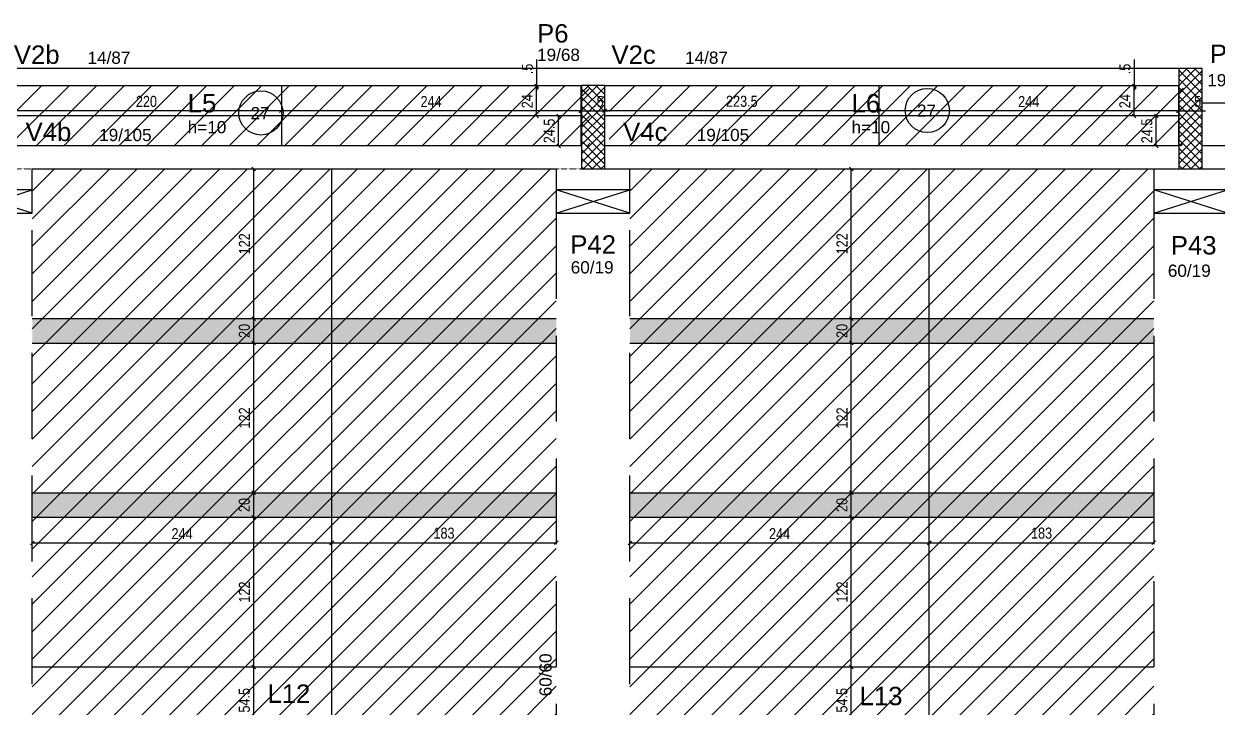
# Model space of a CAD drawing. Extents: x 2113 to 8441, y 350 to 3972.
# Drawn here: x 6062 to 7036, y 2541 to 3099 of the extents above; entities that cross this region are included whole.
import ezdxf

# ---------------------------------------------------------------- set-up
doc = ezdxf.new("R2010")
doc.units = 0
doc.linetypes.add('ESTILO_TQS_0001', pattern=[1, 0.7, -0.3])
doc.linetypes.add('ESTILO_TQS_0002', pattern=[0.4, 0.1, -0.3])
for name, color, linetype in [('1', 1, 'Continuous'), ('2', 2, 'Continuous'), ('3', 3, 'Continuous'), ('4', 4, 'Continuous'), ('8', 8, 'Continuous'), ('COTA', 241, 'Continuous'), ('ES-VIGA', 3, 'Continuous'), ('Painéis', 200, 'Continuous'), ('Pilares', 5, 'Continuous')]:
    doc.layers.add(name, color=color, linetype=linetype)
doc.layers.add('Hachura', color=251, linetype='Continuous', lineweight=9)
doc.layers.add('REAPROVEITAMENTO', color=251, linetype='Continuous', lineweight=9)
doc.styles.add('COTA TECNICA-50', font='techl___.ttf', dxfattribs={"height": 9})
doc.styles.get("Standard").update_dxf_attribs({"font": 'arial.ttf'})
doc.dimstyles.new('COTA PAINEL-50', dxfattribs={"dimtxt": 9, "dimasz": 3, "dimexe": 3, "dimexo": 3, "dimgap": 3, "dimtad": 1, "dimdec": 1, "dimzin": 12, "dimdsep": 46, "dimtxsty": 'COTA TECNICA-50', "dimblk1": 'OBLIQUE', "dimblk2": 'OBLIQUE', "dimsah": 1, "dimcen": 0.9, "dimclrd": 4, "dimclre": 4, "dimclrt": 240, "dimadec": 1, "dimazin": 3, "dimtfac": 1, "dimtdec": 1, "dimtmove": 0, "dimatfit": 3, "dimfxl": 1, "dimtolj": 1, "dimtzin": 12, "dimarcsym": 0})

# ---------------------------------------------------------------- blocks, each defined once
blk = doc.blocks.new('_Oblique')
at = {"color": 0, "linetype": 'ByBlock', "lineweight": -2}
blk.add_line((-0.5, -0.5), (0.5, 0.5), dxfattribs=at)
blk = doc.blocks.new('*D62')
at = {"layer": 'COTA', "color": 4, "lineweight": -2, "transparency": 16777216}
blk.add_line((6985.29, 2999.8), (6985.29, 3024.3), dxfattribs=at)
at = {"layer": 'Defpoints', "color": 0, "transparency": 16777216}
for p in [(6985.29, 3024.3), (6985.29, 3024.3), (6985.29, 2999.8)]:
    blk.add_point(p, dxfattribs=at)
at = {"layer": 'COTA', "color": 4, "lineweight": -2, "transparency": 16777216, "xscale": 3, "yscale": 3, "zscale": 3}
for p, rotation in [((6985.29, 3024.3), 90), ((6985.29, 2999.8), 270)]:
    blk.add_blockref('_Oblique', p, dxfattribs=dict(at, rotation=rotation))
at = {"layer": 'COTA', "color": 240, "transparency": 16777216, "insert": (6977.69, 3012.05), "char_height": 9, "attachment_point": 5, "rotation": 90, "style": 'COTA TECNICA-50'}
blk.add_mtext('\\A1;24.5', dxfattribs=at)
blk = doc.blocks.new('*D63')
at = {"layer": 'COTA', "color": 4, "lineweight": -2, "transparency": 16777216}
blk.add_line((6967.28, 3024.3), (6967.28, 3048.3), dxfattribs=at)
at = {"layer": 'Defpoints', "color": 0, "transparency": 16777216}
for p in [(6967.28, 3048.3), (6967.28, 3048.3), (6967.28, 3024.3)]:
    blk.add_point(p, dxfattribs=at)
at = {"layer": 'COTA', "color": 4, "lineweight": -2, "transparency": 16777216, "xscale": 3, "yscale": 3, "zscale": 3}
for p, rotation in [((6967.28, 3048.3), 90), ((6967.28, 3024.3), 270)]:
    blk.add_blockref('_Oblique', p, dxfattribs=dict(at, rotation=rotation))
at = {"layer": 'COTA', "color": 240, "transparency": 16777216, "insert": (6959.72, 3036.3), "char_height": 9, "attachment_point": 5, "rotation": 90, "style": 'COTA TECNICA-50'}
blk.add_mtext('\\A1;24', dxfattribs=at)
blk = doc.blocks.new('*D64')
at = {"layer": 'COTA', "color": 4, "lineweight": -2, "transparency": 16777216}
for p, q in [((6967.47, 3048.8), (6967.47, 3070.39)), ((6967.47, 3048.3), (6967.47, 3048.8)), ((6967.47, 3048.3), (6967.47, 3045.3))]:
    blk.add_line(p, q, dxfattribs=at)
at = {"layer": 'Defpoints', "color": 0, "transparency": 16777216}
for p in [(6967.47, 3048.8), (6967.47, 3048.8), (6967.47, 3048.3)]:
    blk.add_point(p, dxfattribs=at)
at = {"layer": 'COTA', "color": 4, "lineweight": -2, "transparency": 16777216, "xscale": 3, "yscale": 3, "zscale": 3}
for p, rotation in [((6967.47, 3048.8), 270), ((6967.47, 3048.3), 90)]:
    blk.add_blockref('_Oblique', p, dxfattribs=dict(at, rotation=rotation))
at = {"layer": 'COTA', "color": 240, "transparency": 16777216, "insert": (6959.87, 3062.59), "char_height": 9, "attachment_point": 5, "rotation": 90, "style": 'COTA TECNICA-50'}
blk.add_mtext('\\A1;.5', dxfattribs=at)
blk = doc.blocks.new('*D230')
at = {"layer": 'COTA', "color": 4, "lineweight": -2, "transparency": 16777216}
for p, q in [((7003.35, 3028.49), (7000.35, 3028.49)), ((7003.35, 3028.49), (7003.85, 3028.49)), ((7003.85, 3028.49), (7025.44, 3028.49)), ((7003.35, 3025.7), (7003.35, 3025.49)), ((7003.85, 3025.7), (7003.85, 3025.49))]:
    blk.add_line(p, q, dxfattribs=at)
at = {"layer": 'Defpoints', "color": 0, "transparency": 16777216}
for p in [(7003.35, 3028.7), (7003.85, 3028.7), (7003.85, 3028.49)]:
    blk.add_point(p, dxfattribs=at)
at = {"layer": 'COTA', "color": 4, "lineweight": -2, "transparency": 16777216, "xscale": 3, "yscale": 3, "zscale": 3}
blk.add_blockref('_Oblique', (7003.35, 3028.49), dxfattribs=at)
at = {"layer": 'COTA', "color": 4, "lineweight": -2, "transparency": 16777216, "xscale": 3, "yscale": 3, "zscale": 3, "rotation": 180}
blk.add_blockref('_Oblique', (7003.85, 3028.49), dxfattribs=at)
at = {"layer": 'COTA', "color": 240, "transparency": 16777216, "insert": (7017.65, 3036.09), "char_height": 9, "attachment_point": 5, "style": 'COTA TECNICA-50'}
blk.add_mtext('\\A1;.5', dxfattribs=at)
blk = doc.blocks.new('*D231')
at = {"layer": 'COTA', "color": 4, "lineweight": -2, "transparency": 16777216}
blk.add_line((7003.35, 3028.49), (6759.35, 3028.49), dxfattribs=at)
at = {"layer": 'Defpoints', "color": 0, "transparency": 16777216}
for p in [(6759.35, 3028.49), (6759.35, 3028.49), (7003.35, 3028.49)]:
    blk.add_point(p, dxfattribs=at)
at = {"layer": 'COTA', "color": 4, "lineweight": -2, "transparency": 16777216, "xscale": 3, "yscale": 3, "zscale": 3, "rotation": 180}
blk.add_blockref('_Oblique', (6759.35, 3028.49), dxfattribs=at)
at = {"layer": 'COTA', "color": 4, "lineweight": -2, "transparency": 16777216, "xscale": 3, "yscale": 3, "zscale": 3}
blk.add_blockref('_Oblique', (7003.35, 3028.49), dxfattribs=at)
at = {"layer": 'COTA', "color": 240, "transparency": 16777216, "insert": (6881.35, 3036.05), "char_height": 9, "attachment_point": 5, "style": 'COTA TECNICA-50'}
blk.add_mtext('\\A1;244', dxfattribs=at)
blk = doc.blocks.new('*D65')
at = {"layer": 'COTA', "color": 4, "lineweight": -2, "transparency": 16777216}
blk.add_line((6759.35, 3028.49), (6535.84, 3028.49), dxfattribs=at)
at = {"layer": 'Defpoints', "color": 0, "transparency": 16777216}
for p in [(6535.84, 3028.49), (6535.84, 3028.49), (6759.35, 3028.49)]:
    blk.add_point(p, dxfattribs=at)
at = {"layer": 'COTA', "color": 4, "lineweight": -2, "transparency": 16777216, "xscale": 3, "yscale": 3, "zscale": 3, "rotation": 180}
blk.add_blockref('_Oblique', (6535.84, 3028.49), dxfattribs=at)
at = {"layer": 'COTA', "color": 4, "lineweight": -2, "transparency": 16777216, "xscale": 3, "yscale": 3, "zscale": 3}
blk.add_blockref('_Oblique', (6759.35, 3028.49), dxfattribs=at)
at = {"layer": 'COTA', "color": 240, "transparency": 16777216, "insert": (6647.59, 3036.19), "char_height": 9, "attachment_point": 5, "style": 'COTA TECNICA-50'}
blk.add_mtext('\\A1;223.5', dxfattribs=at)
blk = doc.blocks.new('*D66')
at = {"layer": 'COTA', "color": 4, "lineweight": -2, "transparency": 16777216}
blk.add_line((6498.28, 2999.8), (6498.28, 3024.3), dxfattribs=at)
at = {"layer": 'Defpoints', "color": 0, "transparency": 16777216}
for p in [(6498.28, 3024.3), (6498.28, 3024.3), (6498.28, 2999.8)]:
    blk.add_point(p, dxfattribs=at)
at = {"layer": 'COTA', "color": 4, "lineweight": -2, "transparency": 16777216, "xscale": 3, "yscale": 3, "zscale": 3}
for p, rotation in [((6498.28, 3024.3), 90), ((6498.28, 2999.8), 270)]:
    blk.add_blockref('_Oblique', p, dxfattribs=dict(at, rotation=rotation))
at = {"layer": 'COTA', "color": 240, "transparency": 16777216, "insert": (6490.68, 3012.05), "char_height": 9, "attachment_point": 5, "rotation": 90, "style": 'COTA TECNICA-50'}
blk.add_mtext('\\A1;24.5', dxfattribs=at)
blk = doc.blocks.new('*D67')
at = {"layer": 'COTA', "color": 4, "lineweight": -2, "transparency": 16777216}
blk.add_line((6480.27, 3024.3), (6480.27, 3048.3), dxfattribs=at)
at = {"layer": 'Defpoints', "color": 0, "transparency": 16777216}
for p in [(6480.27, 3048.3), (6480.27, 3048.3), (6480.27, 3024.3)]:
    blk.add_point(p, dxfattribs=at)
at = {"layer": 'COTA', "color": 4, "lineweight": -2, "transparency": 16777216, "xscale": 3, "yscale": 3, "zscale": 3}
for p, rotation in [((6480.27, 3048.3), 90), ((6480.27, 3024.3), 270)]:
    blk.add_blockref('_Oblique', p, dxfattribs=dict(at, rotation=rotation))
at = {"layer": 'COTA', "color": 240, "transparency": 16777216, "insert": (6472.7, 3036.3), "char_height": 9, "attachment_point": 5, "rotation": 90, "style": 'COTA TECNICA-50'}
blk.add_mtext('\\A1;24', dxfattribs=at)
blk = doc.blocks.new('*D68')
at = {"layer": 'COTA', "color": 4, "lineweight": -2, "transparency": 16777216}
for p, q in [((6480.46, 3048.8), (6480.46, 3070.39)), ((6480.46, 3048.3), (6480.46, 3048.8)), ((6480.46, 3048.3), (6480.46, 3045.3))]:
    blk.add_line(p, q, dxfattribs=at)
at = {"layer": 'Defpoints', "color": 0, "transparency": 16777216}
for p in [(6480.46, 3048.8), (6480.46, 3048.8), (6480.46, 3048.3)]:
    blk.add_point(p, dxfattribs=at)
at = {"layer": 'COTA', "color": 4, "lineweight": -2, "transparency": 16777216, "xscale": 3, "yscale": 3, "zscale": 3}
for p, rotation in [((6480.46, 3048.8), 270), ((6480.46, 3048.3), 90)]:
    blk.add_blockref('_Oblique', p, dxfattribs=dict(at, rotation=rotation))
at = {"layer": 'COTA', "color": 240, "transparency": 16777216, "insert": (6472.86, 3062.6), "char_height": 9, "attachment_point": 5, "rotation": 90, "style": 'COTA TECNICA-50'}
blk.add_mtext('\\A1;.5', dxfattribs=at)
blk = doc.blocks.new('*D232')
at = {"layer": 'COTA', "color": 4, "lineweight": -2, "transparency": 16777216}
for p, q in [((6516.34, 3028.49), (6513.34, 3028.49)), ((6516.34, 3028.49), (6516.84, 3028.49)), ((6516.84, 3028.49), (6538.43, 3028.49)), ((6516.34, 3025.7), (6516.34, 3025.49)), ((6516.84, 3025.7), (6516.84, 3025.49))]:
    blk.add_line(p, q, dxfattribs=at)
at = {"layer": 'Defpoints', "color": 0, "transparency": 16777216}
for p in [(6516.34, 3028.7), (6516.84, 3028.7), (6516.84, 3028.49)]:
    blk.add_point(p, dxfattribs=at)
at = {"layer": 'COTA', "color": 4, "lineweight": -2, "transparency": 16777216, "xscale": 3, "yscale": 3, "zscale": 3}
blk.add_blockref('_Oblique', (6516.34, 3028.49), dxfattribs=at)
at = {"layer": 'COTA', "color": 4, "lineweight": -2, "transparency": 16777216, "xscale": 3, "yscale": 3, "zscale": 3, "rotation": 180}
blk.add_blockref('_Oblique', (6516.84, 3028.49), dxfattribs=at)
at = {"layer": 'COTA', "color": 240, "transparency": 16777216, "insert": (6530.63, 3036.09), "char_height": 9, "attachment_point": 5, "style": 'COTA TECNICA-50'}
blk.add_mtext('\\A1;.5', dxfattribs=at)
blk = doc.blocks.new('*D233')
at = {"layer": 'COTA', "color": 4, "lineweight": -2, "transparency": 16777216}
blk.add_line((6516.34, 3028.49), (6272.34, 3028.49), dxfattribs=at)
at = {"layer": 'Defpoints', "color": 0, "transparency": 16777216}
for p in [(6272.34, 3028.49), (6272.34, 3028.49), (6516.34, 3028.49)]:
    blk.add_point(p, dxfattribs=at)
at = {"layer": 'COTA', "color": 4, "lineweight": -2, "transparency": 16777216, "xscale": 3, "yscale": 3, "zscale": 3, "rotation": 180}
blk.add_blockref('_Oblique', (6272.34, 3028.49), dxfattribs=at)
at = {"layer": 'COTA', "color": 4, "lineweight": -2, "transparency": 16777216, "xscale": 3, "yscale": 3, "zscale": 3}
blk.add_blockref('_Oblique', (6516.34, 3028.49), dxfattribs=at)
at = {"layer": 'COTA', "color": 240, "transparency": 16777216, "insert": (6394.34, 3036.06), "char_height": 9, "attachment_point": 5, "style": 'COTA TECNICA-50'}
blk.add_mtext('\\A1;244', dxfattribs=at)
blk = doc.blocks.new('*D69')
at = {"layer": 'COTA', "color": 4, "lineweight": -2, "transparency": 16777216}
blk.add_line((6272.34, 3028.49), (6052.34, 3028.49), dxfattribs=at)
at = {"layer": 'Defpoints', "color": 0, "transparency": 16777216}
for p in [(6052.34, 3028.49), (6052.34, 3028.49), (6272.34, 3028.49)]:
    blk.add_point(p, dxfattribs=at)
at = {"layer": 'COTA', "color": 4, "lineweight": -2, "transparency": 16777216, "xscale": 3, "yscale": 3, "zscale": 3, "rotation": 180}
blk.add_blockref('_Oblique', (6052.34, 3028.49), dxfattribs=at)
at = {"layer": 'COTA', "color": 4, "lineweight": -2, "transparency": 16777216, "xscale": 3, "yscale": 3, "zscale": 3}
blk.add_blockref('_Oblique', (6272.34, 3028.49), dxfattribs=at)
at = {"layer": 'COTA', "color": 240, "transparency": 16777216, "insert": (6162.34, 3036.08), "char_height": 9, "attachment_point": 5, "style": 'COTA TECNICA-50'}
blk.add_mtext('\\A1;220', dxfattribs=at)
blk = doc.blocks.new('*D23')
at = {"layer": 'COTA', "color": 4, "lineweight": -2, "transparency": 16777216}
for p, q in [((6069.33, 2679.13), (6069.33, 2679.13)), ((6313.34, 2679.13), (6313.34, 2679.13)), ((6069.33, 2676.13), (6313.34, 2676.13))]:
    blk.add_line(p, q, dxfattribs=at)
at = {"layer": 'Defpoints', "color": 0, "transparency": 16777216}
for p in [(6069.33, 2676.13), (6313.34, 2676.13), (6313.34, 2676.13)]:
    blk.add_point(p, dxfattribs=at)
at = {"layer": 'COTA', "color": 4, "lineweight": -2, "transparency": 16777216, "xscale": 3, "yscale": 3, "zscale": 3, "rotation": 180}
blk.add_blockref('_Oblique', (6069.33, 2676.13), dxfattribs=at)
at = {"layer": 'COTA', "color": 4, "lineweight": -2, "transparency": 16777216, "xscale": 3, "yscale": 3, "zscale": 3}
blk.add_blockref('_Oblique', (6313.34, 2676.13), dxfattribs=at)
at = {"layer": 'COTA', "color": 240, "transparency": 16777216, "insert": (6191.34, 2683.69), "char_height": 9, "attachment_point": 5, "style": 'COTA TECNICA-50'}
blk.add_mtext('\\A1;244', dxfattribs=at)
blk = doc.blocks.new('*D172')
at = {"layer": 'COTA', "color": 4, "lineweight": -2, "transparency": 16777216}
for p, q in [((6496.34, 2679.13), (6496.34, 2679.3)), ((6313.34, 2676.3), (6496.34, 2676.3))]:
    blk.add_line(p, q, dxfattribs=at)
at = {"layer": 'Defpoints', "color": 0, "transparency": 16777216}
for p in [(6313.34, 2676.3), (6496.34, 2676.3), (6496.34, 2676.13)]:
    blk.add_point(p, dxfattribs=at)
at = {"layer": 'COTA', "color": 4, "lineweight": -2, "transparency": 16777216, "xscale": 3, "yscale": 3, "zscale": 3, "rotation": 180}
blk.add_blockref('_Oblique', (6313.34, 2676.3), dxfattribs=at)
at = {"layer": 'COTA', "color": 4, "lineweight": -2, "transparency": 16777216, "xscale": 3, "yscale": 3, "zscale": 3}
blk.add_blockref('_Oblique', (6496.34, 2676.3), dxfattribs=at)
at = {"layer": 'COTA', "color": 240, "transparency": 16777216, "insert": (6404.84, 2684.02), "char_height": 9, "attachment_point": 5, "style": 'COTA TECNICA-50'}
blk.add_mtext('\\A1;183', dxfattribs=at)
blk = doc.blocks.new('*D178')
at = {"layer": 'COTA', "color": 4, "lineweight": -2, "transparency": 16777216}
for p, q in [((6249.77, 2520.53), (6249.77, 2575.03)), ((6258.92, 2520.53), (6246.77, 2520.53))]:
    blk.add_line(p, q, dxfattribs=at)
at = {"layer": 'Defpoints', "color": 0, "transparency": 16777216}
for p in [(6249.77, 2575.03), (6249.77, 2575.03), (6261.92, 2520.53)]:
    blk.add_point(p, dxfattribs=at)
at = {"layer": 'COTA', "color": 4, "lineweight": -2, "transparency": 16777216, "xscale": 3, "yscale": 3, "zscale": 3}
for p, rotation in [((6249.77, 2575.03), 90), ((6249.77, 2520.53), 270)]:
    blk.add_blockref('_Oblique', p, dxfattribs=dict(at, rotation=rotation))
at = {"layer": 'COTA', "color": 240, "transparency": 16777216, "insert": (6242.17, 2547.78), "char_height": 9, "attachment_point": 5, "rotation": 90, "style": 'COTA TECNICA-50'}
blk.add_mtext('\\A1;54.5', dxfattribs=at)
blk = doc.blocks.new('*D179')
at = {"layer": 'COTA', "color": 4, "lineweight": -2, "transparency": 16777216}
blk.add_line((6249.77, 2575.03), (6249.77, 2697.03), dxfattribs=at)
at = {"layer": 'Defpoints', "color": 0, "transparency": 16777216}
for p in [(6249.77, 2697.03), (6249.77, 2697.03), (6249.77, 2575.03)]:
    blk.add_point(p, dxfattribs=at)
at = {"layer": 'COTA', "color": 4, "lineweight": -2, "transparency": 16777216, "xscale": 3, "yscale": 3, "zscale": 3}
for p, rotation in [((6249.77, 2697.03), 90), ((6249.77, 2575.03), 270)]:
    blk.add_blockref('_Oblique', p, dxfattribs=dict(at, rotation=rotation))
at = {"layer": 'COTA', "color": 240, "transparency": 16777216, "insert": (6242.22, 2636.03), "char_height": 9, "attachment_point": 5, "rotation": 90, "style": 'COTA TECNICA-50'}
blk.add_mtext('\\A1;122', dxfattribs=at)
blk = doc.blocks.new('*D180')
at = {"layer": 'COTA', "color": 4, "lineweight": -2, "transparency": 16777216}
blk.add_line((6249.77, 2697.03), (6249.77, 2717.03), dxfattribs=at)
at = {"layer": 'Defpoints', "color": 0, "transparency": 16777216}
for p in [(6249.77, 2717.03), (6249.77, 2717.03), (6249.77, 2697.03)]:
    blk.add_point(p, dxfattribs=at)
at = {"layer": 'COTA', "color": 4, "lineweight": -2, "transparency": 16777216, "xscale": 3, "yscale": 3, "zscale": 3}
for p, rotation in [((6249.77, 2717.03), 90), ((6249.77, 2697.03), 270)]:
    blk.add_blockref('_Oblique', p, dxfattribs=dict(at, rotation=rotation))
at = {"layer": 'COTA', "color": 240, "transparency": 16777216, "insert": (6242.18, 2707.03), "char_height": 9, "attachment_point": 5, "rotation": 90, "style": 'COTA TECNICA-50'}
blk.add_mtext('\\A1;20', dxfattribs=at)
blk = doc.blocks.new('*D181')
at = {"layer": 'COTA', "color": 4, "lineweight": -2, "transparency": 16777216}
blk.add_line((6249.77, 2717.03), (6249.77, 2839.03), dxfattribs=at)
at = {"layer": 'Defpoints', "color": 0, "transparency": 16777216}
for p in [(6249.77, 2839.03), (6249.77, 2839.03), (6249.77, 2717.03)]:
    blk.add_point(p, dxfattribs=at)
at = {"layer": 'COTA', "color": 4, "lineweight": -2, "transparency": 16777216, "xscale": 3, "yscale": 3, "zscale": 3}
for p, rotation in [((6249.77, 2839.03), 90), ((6249.77, 2717.03), 270)]:
    blk.add_blockref('_Oblique', p, dxfattribs=dict(at, rotation=rotation))
at = {"layer": 'COTA', "color": 240, "transparency": 16777216, "insert": (6242.22, 2778.03), "char_height": 9, "attachment_point": 5, "rotation": 90, "style": 'COTA TECNICA-50'}
blk.add_mtext('\\A1;122', dxfattribs=at)
blk = doc.blocks.new('*D182')
at = {"layer": 'COTA', "color": 4, "lineweight": -2, "transparency": 16777216}
blk.add_line((6249.77, 2839.03), (6249.77, 2859.03), dxfattribs=at)
at = {"layer": 'Defpoints', "color": 0, "transparency": 16777216}
for p in [(6249.77, 2859.03), (6249.77, 2859.03), (6249.77, 2839.03)]:
    blk.add_point(p, dxfattribs=at)
at = {"layer": 'COTA', "color": 4, "lineweight": -2, "transparency": 16777216, "xscale": 3, "yscale": 3, "zscale": 3}
for p, rotation in [((6249.77, 2859.03), 90), ((6249.77, 2839.03), 270)]:
    blk.add_blockref('_Oblique', p, dxfattribs=dict(at, rotation=rotation))
at = {"layer": 'COTA', "color": 240, "transparency": 16777216, "insert": (6242.18, 2849.03), "char_height": 9, "attachment_point": 5, "rotation": 90, "style": 'COTA TECNICA-50'}
blk.add_mtext('\\A1;20', dxfattribs=at)
blk = doc.blocks.new('*D183')
at = {"layer": 'COTA', "color": 4, "lineweight": -2, "transparency": 16777216}
blk.add_line((6249.77, 2859.03), (6249.77, 2981.03), dxfattribs=at)
at = {"layer": 'Defpoints', "color": 0, "transparency": 16777216}
for p in [(6249.77, 2981.03), (6249.77, 2981.03), (6249.77, 2859.03)]:
    blk.add_point(p, dxfattribs=at)
at = {"layer": 'COTA', "color": 4, "lineweight": -2, "transparency": 16777216, "xscale": 3, "yscale": 3, "zscale": 3}
for p, rotation in [((6249.77, 2981.03), 90), ((6249.77, 2859.03), 270)]:
    blk.add_blockref('_Oblique', p, dxfattribs=dict(at, rotation=rotation))
at = {"layer": 'COTA', "color": 240, "transparency": 16777216, "insert": (6242.22, 2920.03), "char_height": 9, "attachment_point": 5, "rotation": 90, "style": 'COTA TECNICA-50'}
blk.add_mtext('\\A1;122', dxfattribs=at)
blk = doc.blocks.new('*D36')
at = {"layer": 'COTA', "color": 4, "lineweight": -2, "transparency": 16777216}
for p, q in [((6556.33, 2679.13), (6556.33, 2679.13)), ((6800.34, 2679.13), (6800.34, 2679.13)), ((6556.33, 2676.13), (6800.34, 2676.13))]:
    blk.add_line(p, q, dxfattribs=at)
at = {"layer": 'Defpoints', "color": 0, "transparency": 16777216}
for p in [(6556.33, 2676.13), (6800.34, 2676.13), (6800.34, 2676.13)]:
    blk.add_point(p, dxfattribs=at)
at = {"layer": 'COTA', "color": 4, "lineweight": -2, "transparency": 16777216, "xscale": 3, "yscale": 3, "zscale": 3, "rotation": 180}
blk.add_blockref('_Oblique', (6556.33, 2676.13), dxfattribs=at)
at = {"layer": 'COTA', "color": 4, "lineweight": -2, "transparency": 16777216, "xscale": 3, "yscale": 3, "zscale": 3}
blk.add_blockref('_Oblique', (6800.34, 2676.13), dxfattribs=at)
at = {"layer": 'COTA', "color": 240, "transparency": 16777216, "insert": (6678.34, 2683.69), "char_height": 9, "attachment_point": 5, "style": 'COTA TECNICA-50'}
blk.add_mtext('\\A1;244', dxfattribs=at)
blk = doc.blocks.new('*D203')
at = {"layer": 'COTA', "color": 4, "lineweight": -2, "transparency": 16777216}
for p, q in [((6983.34, 2679.13), (6983.34, 2679.3)), ((6800.34, 2676.3), (6983.34, 2676.3))]:
    blk.add_line(p, q, dxfattribs=at)
at = {"layer": 'Defpoints', "color": 0, "transparency": 16777216}
for p in [(6800.34, 2676.3), (6983.34, 2676.3), (6983.34, 2676.13)]:
    blk.add_point(p, dxfattribs=at)
at = {"layer": 'COTA', "color": 4, "lineweight": -2, "transparency": 16777216, "xscale": 3, "yscale": 3, "zscale": 3, "rotation": 180}
blk.add_blockref('_Oblique', (6800.34, 2676.3), dxfattribs=at)
at = {"layer": 'COTA', "color": 4, "lineweight": -2, "transparency": 16777216, "xscale": 3, "yscale": 3, "zscale": 3}
blk.add_blockref('_Oblique', (6983.34, 2676.3), dxfattribs=at)
at = {"layer": 'COTA', "color": 240, "transparency": 16777216, "insert": (6891.84, 2684.02), "char_height": 9, "attachment_point": 5, "style": 'COTA TECNICA-50'}
blk.add_mtext('\\A1;183', dxfattribs=at)
blk = doc.blocks.new('*D208')
at = {"layer": 'COTA', "color": 4, "lineweight": -2, "transparency": 16777216}
for p, q in [((6736.77, 2520.53), (6736.77, 2575.03)), ((6745.92, 2520.53), (6733.77, 2520.53))]:
    blk.add_line(p, q, dxfattribs=at)
at = {"layer": 'Defpoints', "color": 0, "transparency": 16777216}
for p in [(6736.77, 2575.03), (6736.77, 2575.03), (6748.92, 2520.53)]:
    blk.add_point(p, dxfattribs=at)
at = {"layer": 'COTA', "color": 4, "lineweight": -2, "transparency": 16777216, "xscale": 3, "yscale": 3, "zscale": 3}
for p, rotation in [((6736.77, 2575.03), 90), ((6736.77, 2520.53), 270)]:
    blk.add_blockref('_Oblique', p, dxfattribs=dict(at, rotation=rotation))
at = {"layer": 'COTA', "color": 240, "transparency": 16777216, "insert": (6729.17, 2547.78), "char_height": 9, "attachment_point": 5, "rotation": 90, "style": 'COTA TECNICA-50'}
blk.add_mtext('\\A1;54.5', dxfattribs=at)
blk = doc.blocks.new('*D209')
at = {"layer": 'COTA', "color": 4, "lineweight": -2, "transparency": 16777216}
blk.add_line((6736.77, 2575.03), (6736.77, 2697.03), dxfattribs=at)
at = {"layer": 'Defpoints', "color": 0, "transparency": 16777216}
for p in [(6736.77, 2697.03), (6736.77, 2697.03), (6736.77, 2575.03)]:
    blk.add_point(p, dxfattribs=at)
at = {"layer": 'COTA', "color": 4, "lineweight": -2, "transparency": 16777216, "xscale": 3, "yscale": 3, "zscale": 3}
for p, rotation in [((6736.77, 2697.03), 90), ((6736.77, 2575.03), 270)]:
    blk.add_blockref('_Oblique', p, dxfattribs=dict(at, rotation=rotation))
at = {"layer": 'COTA', "color": 240, "transparency": 16777216, "insert": (6729.22, 2636.03), "char_height": 9, "attachment_point": 5, "rotation": 90, "style": 'COTA TECNICA-50'}
blk.add_mtext('\\A1;122', dxfattribs=at)
blk = doc.blocks.new('*D210')
at = {"layer": 'COTA', "color": 4, "lineweight": -2, "transparency": 16777216}
blk.add_line((6736.77, 2697.03), (6736.77, 2717.03), dxfattribs=at)
at = {"layer": 'Defpoints', "color": 0, "transparency": 16777216}
for p in [(6736.77, 2717.03), (6736.77, 2717.03), (6736.77, 2697.03)]:
    blk.add_point(p, dxfattribs=at)
at = {"layer": 'COTA', "color": 4, "lineweight": -2, "transparency": 16777216, "xscale": 3, "yscale": 3, "zscale": 3}
for p, rotation in [((6736.77, 2717.03), 90), ((6736.77, 2697.03), 270)]:
    blk.add_blockref('_Oblique', p, dxfattribs=dict(at, rotation=rotation))
at = {"layer": 'COTA', "color": 240, "transparency": 16777216, "insert": (6729.18, 2707.03), "char_height": 9, "attachment_point": 5, "rotation": 90, "style": 'COTA TECNICA-50'}
blk.add_mtext('\\A1;20', dxfattribs=at)
blk = doc.blocks.new('*D211')
at = {"layer": 'COTA', "color": 4, "lineweight": -2, "transparency": 16777216}
blk.add_line((6736.77, 2717.03), (6736.77, 2839.03), dxfattribs=at)
at = {"layer": 'Defpoints', "color": 0, "transparency": 16777216}
for p in [(6736.77, 2839.03), (6736.77, 2839.03), (6736.77, 2717.03)]:
    blk.add_point(p, dxfattribs=at)
at = {"layer": 'COTA', "color": 4, "lineweight": -2, "transparency": 16777216, "xscale": 3, "yscale": 3, "zscale": 3}
for p, rotation in [((6736.77, 2839.03), 90), ((6736.77, 2717.03), 270)]:
    blk.add_blockref('_Oblique', p, dxfattribs=dict(at, rotation=rotation))
at = {"layer": 'COTA', "color": 240, "transparency": 16777216, "insert": (6729.22, 2778.03), "char_height": 9, "attachment_point": 5, "rotation": 90, "style": 'COTA TECNICA-50'}
blk.add_mtext('\\A1;122', dxfattribs=at)
blk = doc.blocks.new('*D212')
at = {"layer": 'COTA', "color": 4, "lineweight": -2, "transparency": 16777216}
blk.add_line((6736.77, 2839.03), (6736.77, 2859.03), dxfattribs=at)
at = {"layer": 'Defpoints', "color": 0, "transparency": 16777216}
for p in [(6736.77, 2859.03), (6736.77, 2859.03), (6736.77, 2839.03)]:
    blk.add_point(p, dxfattribs=at)
at = {"layer": 'COTA', "color": 4, "lineweight": -2, "transparency": 16777216, "xscale": 3, "yscale": 3, "zscale": 3}
for p, rotation in [((6736.77, 2859.03), 90), ((6736.77, 2839.03), 270)]:
    blk.add_blockref('_Oblique', p, dxfattribs=dict(at, rotation=rotation))
at = {"layer": 'COTA', "color": 240, "transparency": 16777216, "insert": (6729.18, 2849.03), "char_height": 9, "attachment_point": 5, "rotation": 90, "style": 'COTA TECNICA-50'}
blk.add_mtext('\\A1;20', dxfattribs=at)
blk = doc.blocks.new('*D213')
at = {"layer": 'COTA', "color": 4, "lineweight": -2, "transparency": 16777216}
blk.add_line((6736.77, 2859.03), (6736.77, 2981.03), dxfattribs=at)
at = {"layer": 'Defpoints', "color": 0, "transparency": 16777216}
for p in [(6736.77, 2981.03), (6736.77, 2981.03), (6736.77, 2859.03)]:
    blk.add_point(p, dxfattribs=at)
at = {"layer": 'COTA', "color": 4, "lineweight": -2, "transparency": 16777216, "xscale": 3, "yscale": 3, "zscale": 3}
for p, rotation in [((6736.77, 2981.03), 90), ((6736.77, 2859.03), 270)]:
    blk.add_blockref('_Oblique', p, dxfattribs=dict(at, rotation=rotation))
at = {"layer": 'COTA', "color": 240, "transparency": 16777216, "insert": (6729.22, 2920.03), "char_height": 9, "attachment_point": 5, "rotation": 90, "style": 'COTA TECNICA-50'}
blk.add_mtext('\\A1;122', dxfattribs=at)

msp = doc.modelspace()

# ---------------------------------------------------------------- hatches: boundary and pattern name
at = {"layer": 'Hachura', "linetype": 'ByBlock'}
h = msp.add_hatch(color=256, dxfattribs=at)
h.dxf.hatch_style = 1
h.paths.add_polyline_path([(6496.34, 2838.99), (6496.34, 2859.03), (6069.34, 2859.03), (6069.34, 2838.99)])
h = msp.add_hatch(color=256, dxfattribs=at)
h.dxf.hatch_style = 1
h.paths.add_polyline_path([(6983.34, 2838.99), (6983.34, 2859.03), (6556.34, 2859.03), (6556.34, 2838.99)])
h = msp.add_hatch(color=256, dxfattribs=at)
h.dxf.hatch_style = 1
h.paths.add_polyline_path([(6496.34, 2696.99), (6496.34, 2717.03), (6069.34, 2717.03), (6069.33, 2696.99)])
h = msp.add_hatch(color=256, dxfattribs=at)
h.dxf.hatch_style = 1
h.paths.add_polyline_path([(6983.34, 2696.99), (6983.34, 2717.03), (6556.34, 2717.03), (6556.34, 2696.99)])
at = {"layer": 'REAPROVEITAMENTO', "linetype": 'ByBlock'}
h = msp.add_hatch(dxfattribs=at)
h.set_pattern_fill('ANSI31', color=256, scale=5, style=2)
h.set_pattern_definition([(45, (1430.277, 176.016), (-11.22532, 11.22532), [])])
h.paths.add_polyline_path([(6523.84, 3048.88), (6055.84, 3048.67), (6055.84, 2999.55), (6523.84, 2999.76)])
h = msp.add_hatch(dxfattribs=at)
h.set_pattern_fill('ANSI31', color=256, scale=5, style=2)
h.set_pattern_definition([(45, (1913.783, 175.975), (-11.22532, 11.22532), [])])
h.paths.add_polyline_path([(7007.35, 3048.84), (6539.35, 3048.63), (6539.34, 2999.51), (7007.34, 2999.72)])
h = msp.add_hatch(dxfattribs=at)
h.set_pattern_fill('ANSI31', color=256, scale=5, style=2)
h.set_pattern_definition([(45, (427.42, -568.691), (-11.22532, 11.22532), [])])
h.paths.add_polyline_path([(6496.34, 2981.03), (6069.34, 2981.03), (6069.34, 2094.54), (6496.34, 2094.54)])
h = msp.add_hatch(dxfattribs=at)
h.set_pattern_fill('ANSI31', color=256, scale=5, style=2)
h.set_pattern_definition([(45, (914.42, -568.691), (-11.22532, 11.22532), [])])
h.paths.add_polyline_path([(6983.34, 2981.03), (6556.34, 2981.03), (6556.34, 2094.54), (6983.34, 2094.54)])

# ---------------------------------------------------------------- linework, layer by layer
at = {"layer": '1', "linetype": 'ESTILO_TQS_0002'}
for p, q in [((6048.84, 2981.03), (6069.34, 2981.03)), ((6496.34, 2981.03), (6516.84, 2981.03))]:
    msp.add_line(p, q, dxfattribs=at)
at = {"layer": '1', "linetype": 'Continuous'}
msp.add_line((6069.34, 2885.14), (6069.34, 2885.14), dxfattribs=at)
msp.add_line((6069.34, 2885.14), (6069.34, 2885.14), dxfattribs=at)
at = {"layer": '3', "linetype": 'ESTILO_TQS_0001', "ltscale": 100}
for points in [[(6069.34, 2964.03), (6069.34, 2981.03)], [(6496.34, 2981.03), (6496.34, 2964.03)], [(6556.34, 2964.03), (6556.34, 2981.03)], [(6069.33, 2461.03), (6069.34, 2945.03)], [(6496.34, 2945.03), (6496.34, 2461.03)], [(6556.34, 2461.03), (6556.34, 2945.03)], [(6983.34, 2945.03), (6983.34, 2094.03)]]:
    msp.add_lwpolyline(points, dxfattribs=at)
at = {"layer": '3', "color": 1, "linetype": 'Continuous'}
for centre in [(6798.74, 3028.75), (6255.68, 3026.74)]:
    msp.add_circle(centre, 18, dxfattribs=at)
at = {"layer": '8', "linetype": 'Continuous'}
for p, q in [((7003.84, 3049.2), (7017.67, 3063.03)), ((7003.84, 3056.28), (7010.6, 3063.03)), ((7003.84, 3063.03), (7003.84, 3063.03)), ((7003.84, 3063.03), (7003.84, 3063.03)), ((7003.84, 3061.57), (7022.84, 3042.57)), ((7003.84, 3042.13), (7022.84, 3061.13)), ((7009.45, 3063.03), (7022.84, 3049.64)), ((7016.53, 3063.03), (7022.84, 3056.71)), ((7022.84, 3063.03), (7022.84, 3063.03)), ((7022.84, 3063.03), (7022.84, 3063.03)), ((7022.84, 3063.03), (7022.84, 3063.03)), ((6516.84, 3035.96), (6529.91, 3049.03)), ((6516.84, 3043.03), (6522.84, 3049.03)), ((6516.84, 3049.03), (6516.84, 3049.03)), ((6516.84, 3049.03), (6516.84, 3049.03)), ((6516.84, 3028.89), (6535.84, 3047.89)), ((6516.84, 3046.53), (6535.84, 3027.53)), ((6521.41, 3049.03), (6535.84, 3034.6)), ((6528.48, 3049.03), (6535.84, 3041.67)), ((6535.55, 3049.03), (6535.84, 3048.74)), ((6535.84, 3049.03), (6535.84, 3049.03)), ((6535.84, 3049.03), (6535.84, 3049.03)), ((7003.84, 3054.5), (7022.84, 3035.5)), ((7003.84, 3035.06), (7022.84, 3054.06)), ((7003.84, 3047.43), (7022.84, 3028.43)), ((7003.84, 3027.99), (7022.84, 3046.99)), ((6516.84, 3021.82), (6535.84, 3040.82)), ((6516.84, 3039.46), (6535.84, 3020.46)), ((7003.84, 3040.35), (7022.84, 3021.35)), ((7003.84, 3020.92), (7022.84, 3039.92)), ((6516.84, 3014.75), (6535.84, 3033.75)), ((6516.84, 3032.39), (6535.84, 3013.39)), ((7003.84, 3033.28), (7022.84, 3014.28)), ((7003.84, 3013.85), (7022.84, 3032.85)), ((7022.84, 3035.03), (7022.84, 3035.03)), ((6516.84, 3007.67), (6535.84, 3026.67)), ((6516.84, 3025.32), (6535.84, 3006.32)), ((6516.84, 3000.6), (6535.84, 3019.6)), ((6516.84, 3018.24), (6535.84, 2999.24)), ((7003.84, 3026.21), (7022.84, 3007.21)), ((7003.84, 3006.78), (7022.84, 3025.78)), ((7003.84, 3019.14), (7022.84, 3000.14)), ((7003.84, 2999.71), (7022.84, 3018.71)), ((7013.34, 3022.03), (7013.34, 3022.03)), ((6516.84, 2993.53), (6535.84, 3012.53)), ((6516.84, 3011.17), (6535.84, 2992.17)), ((6526.34, 3015.03), (6526.34, 3015.03)), ((7003.84, 3012.07), (7022.84, 2993.07)), ((7003.84, 2992.64), (7022.84, 3011.64)), ((6516.84, 2986.46), (6535.84, 3005.46)), ((6516.84, 3004.1), (6535.84, 2985.1)), ((6518.47, 2981.03), (6535.84, 2998.39)), ((7003.84, 3005), (7022.84, 2986)), ((7003.84, 2985.56), (7022.84, 3004.56)), ((7003.84, 2997.93), (7020.74, 2981.03)), ((6516.84, 2997.03), (6532.84, 2981.03)), ((6516.84, 2989.96), (6525.77, 2981.03)), ((6525.55, 2981.03), (6535.84, 2991.32)), ((7003.84, 2990.86), (7013.67, 2981.03)), ((7006.38, 2981.03), (7022.84, 2997.49)), ((7013.45, 2981.03), (7022.84, 2990.42)), ((6516.84, 2982.89), (6518.7, 2981.03)), ((6532.62, 2981.03), (6535.84, 2984.25)), ((6535.84, 2981.03), (6556.34, 2981.03)), ((6983.34, 2981.03), (7003.84, 2981.03)), ((7003.84, 2983.79), (7006.6, 2981.03)), ((7020.52, 2981.03), (7022.84, 2983.35)), ((7022.84, 2981.03), (7043.34, 2981.03)), ((6009.34, 2945.03), (6069.34, 2964.03)), ((6069.34, 2945.03), (6009.34, 2964.03)), ((6496.34, 2945.03), (6556.34, 2964.03)), ((6556.34, 2945.03), (6496.34, 2964.03)), ((6496.34, 2964.03), (6496.34, 2964.03)), ((6496.34, 2964.03), (6496.34, 2964.03)), ((6983.34, 2945.03), (7043.34, 2964.03)), ((7043.34, 2945.03), (6983.34, 2964.03)), ((6983.34, 2964.03), (6983.34, 2964.03)), ((6983.34, 2964.03), (6983.34, 2964.03)), ((6526.34, 2954.53), (6526.34, 2954.53)), ((7013.34, 2954.53), (7013.34, 2954.53)), ((6496.34, 2945.03), (6496.34, 2945.03)), ((6496.34, 2945.03), (6496.34, 2945.03)), ((6983.34, 2945.03), (6983.34, 2945.03)), ((6983.34, 2945.03), (6983.34, 2945.03))]:
    msp.add_line(p, q, dxfattribs=at)
msp.add_lwpolyline([(6983.34, 2981.03), (6983.34, 2964.03)], dxfattribs=at)
at = {"layer": 'ES-VIGA', "linetype": 'Continuous'}
msp.add_line((7022.84, 3035.03), (7738.35, 3035.03), dxfattribs=at)
for points in [[(6526.34, 3063.03), (6039.34, 3063.03)], [(7003.84, 3063.03), (6526.34, 3063.03)], [(6048.84, 3049.03), (6516.84, 3049.03)], [(6535.84, 3049.03), (7003.84, 3049.03)], [(6516.84, 3000.03), (6048.84, 3000.03)], [(7003.84, 3000.03), (6535.84, 3000.03)], [(7413.34, 3000.03), (7022.84, 3000.03)], [(6069.34, 2981.03), (6496.34, 2981.03)], [(6556.34, 2981.03), (6983.34, 2981.03)]]:
    msp.add_lwpolyline(points, dxfattribs=at)
at = {"layer": 'Painéis'}
for p, q in [((6272.34, 3048.8), (6272.34, 2999.8)), ((6516.34, 3048.8), (6516.34, 2999.8)), ((6759.35, 3048.8), (6759.35, 2999.8)), ((7003.35, 3048.8), (7003.35, 2999.8)), ((6516.84, 3024.3), (6052.34, 3024.3)), ((7003.85, 3024.3), (6535.84, 3024.3)), ((6313.34, 2094.54), (6313.34, 2981.03)), ((6800.34, 2094.54), (6800.34, 2981.03)), ((6069.34, 2859.03), (6496.34, 2859.03)), ((6556.34, 2859.03), (6983.34, 2859.03)), ((6069.34, 2839.03), (6496.34, 2839.03)), ((6556.34, 2839.03), (6983.34, 2839.03)), ((6069.33, 2717.03), (6496.34, 2717.03)), ((6556.34, 2717.03), (6983.34, 2717.03)), ((6069.33, 2697.03), (6496.34, 2697.03)), ((6556.34, 2697.03), (6983.34, 2697.03)), ((6069.33, 2575.03), (6496.34, 2575.03)), ((6556.33, 2575.03), (6983.34, 2575.03)), ((6983.34, 2575.03), (6983.34, 2575.03))]:
    msp.add_line(p, q, dxfattribs=at)
at = {"layer": 'Pilares', "linetype": 'Continuous'}
for points in [[(7003.84, 2981.03), (7022.84, 2981.03), (7022.84, 3063.03), (7003.84, 3063.03), (7003.84, 2981.03)], [(6516.84, 2981.03), (6535.84, 2981.03), (6535.84, 3049.03), (6516.84, 3049.03), (6516.84, 2981.03)], [(6009.34, 2945.03), (6069.34, 2945.03), (6069.34, 2964.03), (6009.34, 2964.03), (6009.34, 2945.03)], [(6496.34, 2945.03), (6556.34, 2945.03), (6556.34, 2964.03), (6496.34, 2964.03), (6496.34, 2945.03)], [(6983.34, 2945.03), (7043.34, 2945.03), (7043.34, 2964.03), (6983.34, 2964.03), (6983.34, 2945.03)]]:
    msp.add_lwpolyline(points, dxfattribs=at)

# ---------------------------------------------------------------- texts
at = {"layer": '2', "linetype": 'Continuous'}
for s, p in [('14/87', (6114.34, 3066.78)), ('19/68', (6480.7, 3069.15)), ('14/87', (6601.34, 3066.78)), ('19/82', (7026.88, 3048.44)), ('27', (6247.25, 3021.58)), ('27', (6790.31, 3023.59)), ('h=10', (6196, 3010.14)), ('h=10', (6737, 3010.14)), ('19/105', (6123.84, 3003.78)), ('19/105', (6610.84, 3003.78)), ('60/19', (6508.13, 2895.85)), ('60/19', (6994.77, 2893.08))]:
    msp.add_text(s, height=10, dxfattribs=at).set_placement(p)
msp.add_text('60/60', height=10, rotation=90, dxfattribs=at).set_placement((6492.59, 2551.03))
at = {"layer": '4', "linetype": 'Continuous'}
for s, p in [('P6', (6480.7, 3084.15)), ('V2b', (6054.34, 3066.78)), ('V2c', (6541.34, 3066.78)), ('P7', (7029.09, 3067.43)), ('L5', (6196, 3027.14)), ('L6', (6737, 3027.14)), ('V4b', (6063.84, 3003.78)), ('V4c', (6550.84, 3003.78)), ('P42', (6507.77, 2911.95)), ('P43', (6997.18, 2911.3)), ('L12', (6260.97, 2545.69)), ('L13', (6743.56, 2543.78))]:
    msp.add_text(s, height=15, dxfattribs=at).set_placement(p)

# ---------------------------------------------------------------- dimensions: what is measured, and where the dimension line sits
at = {"layer": 'COTA'}
for base, p1, p2, picture, middle in [((6480.46, 3048.8), (6480.46, 3048.3), (6480.46, 3048.8), '*D68', (6472.86, 3062.6)), ((6967.47, 3048.8), (6967.47, 3048.3), (6967.47, 3048.8), '*D64', (6959.87, 3062.59)), ((6480.27, 3048.3), (6480.27, 3024.3), (6480.27, 3048.3), '*D67', (6472.7, 3036.3)), ((6967.28, 3048.3), (6967.28, 3024.3), (6967.28, 3048.3), '*D63', (6959.72, 3036.3))]:
    dim = msp.add_linear_dim(base=base, p1=p1, p2=p2, angle=90, dimstyle='COTA PAINEL-50', dxfattribs=at)
    dim.commit()
    dim.dimension.update_dxf_attribs({"geometry": picture, "text_midpoint": middle})
for base, p1, p2, picture, middle in [((6052.34, 3028.49), (6272.34, 3028.49), (6052.34, 3028.49), '*D69', (6162.34, 3036.08)), ((6272.34, 3028.49), (6516.34, 3028.49), (6272.34, 3028.49), '*D233', (6394.34, 3036.06)), ((6516.84, 3028.49), (6516.34, 3028.7), (6516.84, 3028.7), '*D232', (6530.63, 3036.09)), ((6535.84, 3028.49), (6759.35, 3028.49), (6535.84, 3028.49), '*D65', (6647.59, 3036.19)), ((6759.35, 3028.49), (7003.35, 3028.49), (6759.35, 3028.49), '*D231', (6881.35, 3036.05)), ((7003.85, 3028.49), (7003.35, 3028.7), (7003.85, 3028.7), '*D230', (7017.65, 3036.09)), ((6313.34, 2676.13), (6069.33, 2676.13), (6313.34, 2676.13), '*D23', (6191.34, 2683.69)), ((6496.34, 2676.3), (6313.34, 2676.3), (6496.34, 2676.13), '*D172', (6404.84, 2684.02)), ((6800.34, 2676.13), (6556.33, 2676.13), (6800.34, 2676.13), '*D36', (6678.34, 2683.69)), ((6983.34, 2676.3), (6800.34, 2676.3), (6983.34, 2676.13), '*D203', (6891.84, 2684.02))]:
    dim = msp.add_linear_dim(base=base, p1=p1, p2=p2, dimstyle='COTA PAINEL-50', dxfattribs=at)
    dim.commit()
    dim.dimension.update_dxf_attribs({"geometry": picture, "text_midpoint": middle})
for base, p1, p2, picture, middle in [((6498.28, 3024.3), (6498.28, 2999.8), (6498.28, 3024.3), '*D66', (6498.28, 3012.05)), ((6985.29, 3024.3), (6985.29, 2999.8), (6985.29, 3024.3), '*D62', (6985.29, 3012.05))]:
    dim = msp.add_linear_dim(base=base, p1=p1, p2=p2, angle=90, dimstyle='COTA PAINEL-50', dxfattribs=at)
    dim.commit()
    dim.dimension.update_dxf_attribs({"geometry": picture, "text_midpoint": middle, "dimtype": 160})
for base, p1, p2, picture, middle in [((6249.77, 2981.03), (6249.77, 2859.03), (6249.77, 2981.03), '*D183', (6242.22, 2920.03)), ((6736.77, 2981.03), (6736.77, 2859.03), (6736.77, 2981.03), '*D213', (6729.22, 2920.03)), ((6249.77, 2859.03), (6249.77, 2839.03), (6249.77, 2859.03), '*D182', (6242.18, 2849.03)), ((6736.77, 2859.03), (6736.77, 2839.03), (6736.77, 2859.03), '*D212', (6729.18, 2849.03)), ((6249.77, 2839.03), (6249.77, 2717.03), (6249.77, 2839.03), '*D181', (6242.22, 2778.03)), ((6736.77, 2839.03), (6736.77, 2717.03), (6736.77, 2839.03), '*D211', (6729.22, 2778.03)), ((6249.77, 2717.03), (6249.77, 2697.03), (6249.77, 2717.03), '*D180', (6242.18, 2707.03)), ((6736.77, 2717.03), (6736.77, 2697.03), (6736.77, 2717.03), '*D210', (6729.18, 2707.03)), ((6249.77, 2697.03), (6249.77, 2575.03), (6249.77, 2697.03), '*D179', (6242.22, 2636.03)), ((6736.77, 2697.03), (6736.77, 2575.03), (6736.77, 2697.03), '*D209', (6729.22, 2636.03)), ((6249.77, 2575.03), (6261.92, 2520.53), (6249.77, 2575.03), '*D178', (6242.17, 2547.78)), ((6736.77, 2575.03), (6748.92, 2520.53), (6736.77, 2575.03), '*D208', (6729.17, 2547.78))]:
    dim = msp.add_linear_dim(base=base, p1=p1, p2=p2, angle=90, dimstyle='COTA PAINEL-50', override={"dimtmove": 1}, dxfattribs=at)
    dim.commit()
    dim.dimension.update_dxf_attribs({"geometry": picture, "text_midpoint": middle})

doc.saveas('drawing.dxf')
